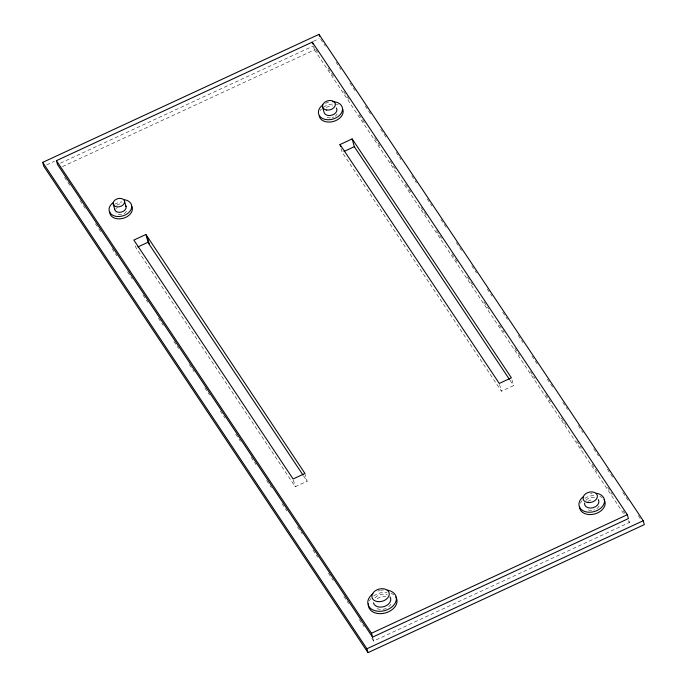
<?xml version="1.0" encoding="UTF-8"?>
<svg xmlns="http://www.w3.org/2000/svg" width="687" height="687" viewBox="0 0 687 687"><rect width="100%" height="100%" fill="white"/><g stroke="black" fill="none" stroke-linecap="round" stroke-linejoin="round"><path stroke-width="0.52" stroke-dasharray="3.44 2.58" d="M46.69 164.906L54.479 161.299M313.272 41.383L319.112 38.678M60.43 163.18L313.384 45.977L318.734 54.007M62.483 166.615L314.457 49.859L313.65 46.948M135.468 245.894L136.009 247.835L295.255 486.731L307.123 481.235L305.243 474.442M341.104 148.426L342.178 152.308L501.424 391.204L513.55 385.587L511.935 379.765M371.839 638.343L373.616 641.023L629.49 522.463L628.948 520.523M320.674 39.125L325.44 46.261M336.149 62.328L340.907 69.464M349.829 82.852L356.373 92.668M365.295 106.056L371.246 114.987M380.761 129.259L386.712 138.19M396.227 152.462L400.993 159.607M411.693 175.674L416.459 182.811M427.168 198.878L431.925 206.014M440.848 219.402L447.392 229.218M456.314 242.605L462.265 251.528M471.78 265.809L476.538 272.954M487.246 289.012L492.012 296.157M502.721 312.216L507.478 319.361M518.187 335.419L522.944 342.564M531.867 355.952L537.818 364.874M547.333 379.155L553.284 388.078M562.799 402.359L567.565 409.495M578.265 425.562L583.031 432.698M593.74 448.766L598.497 455.902M607.42 469.29L613.963 479.105M622.886 492.493L628.837 501.424M638.352 515.697L640.731 519.269M328.24 68.271L334.183 77.193M343.698 91.457L349.64 100.379M359.146 114.643L365.69 124.45M374.604 137.829L381.139 147.636M390.061 161.007L396.004 169.929M405.51 184.193L411.453 193.116M420.968 207.38L426.91 216.293M436.417 230.566L442.368 239.48M451.874 253.752L457.817 262.666M467.332 276.93L473.274 285.852M483.974 301.902L488.723 309.03M499.423 325.088L504.181 332.216M514.881 348.266L519.638 355.402M530.338 371.452L535.087 378.589M545.787 394.639L550.545 401.775M561.245 417.825L566.002 424.952M576.694 441.002L581.451 448.139M592.151 464.189L596.909 471.325M607.609 487.375L612.357 494.511M623.057 510.561L625.436 514.125M314.457 49.859L624.139 514.443M628.296 520.677L629.49 522.463M509.986 380.237L513.55 385.587M303.551 475.876L307.123 481.235M64.535 177.332L70.478 186.254M79.993 200.518L85.935 209.432M95.441 223.704L101.384 232.618M112.084 248.668L116.842 255.804M127.542 271.854L132.299 278.991M142.99 295.041L147.748 302.168M158.448 318.218L163.205 325.355M173.905 341.405L178.654 348.541M189.354 364.591L194.112 371.727M204.812 387.777L209.569 394.905M220.269 410.963L225.018 418.091M235.718 434.141L240.476 441.277M251.176 457.327L255.925 464.464M266.625 480.514L271.382 487.65M282.082 503.7L286.84 510.827M297.54 526.877L302.289 534.014M312.989 550.064L317.746 557.2M328.446 573.25L333.204 580.386M343.895 596.436L348.653 603.564M359.353 619.614L364.11 626.75M499.543 384.411L501.424 391.204M372.809 638.111L373.616 641.023M293.366 479.938L295.255 486.731M374.99 597.827A8.879 6.295 -15.5 0 1 387.167 594.753M320.228 110.641A12.297 8.716 -15.5 0 1 321.301 109.173M323.465 107.198A12.297 8.716 -15.5 0 1 335.385 104.192M336.355 104.364A12.297 8.716 -15.5 0 1 338.167 104.922M337.154 113.939A6.595 4.672 -15.5 0 1 335.196 116.197M333.753 117.039A6.595 4.672 -15.5 0 1 332.139 117.614M330.447 117.872A6.595 4.672 -15.5 0 1 325.191 115.794M585.882 500.368A7.342 5.195 -15.5 0 1 595.947 497.835M590.502 493.481A13.044 9.24 -15.5 0 1 592.185 493.223M580.395 503.27A13.044 9.24 -15.5 0 1 581.983 500.892M584.938 498.341A13.044 9.24 -15.5 0 1 595.32 495.464M599.863 496.383A13.044 9.24 -15.5 0 1 602.301 497.749M599.116 505.993A7.342 5.195 -15.5 0 1 593.525 510.089M591.644 510.381A7.342 5.195 -15.5 0 1 586.792 509.101M587.814 501.519A7.342 5.195 -15.5 0 1 593.104 499.655M369.323 601.005A14.59 10.331 -15.5 0 1 371.092 598.351M373.659 596.015A14.59 10.331 -15.5 0 1 386.918 592.34M391.092 593.31A14.59 10.331 -15.5 0 1 393.814 594.83M390.869 604.148A8.879 6.295 -15.5 0 1 386.97 607.986M386.292 608.33A8.879 6.295 -15.5 0 1 375.961 607.909M377.197 598.729A8.879 6.295 -15.5 0 1 385.811 596.556M116.764 205.284A5.848 4.139 -15.5 0 1 120.972 203.79M126.408 211.175A5.848 4.139 -15.5 0 1 121.213 214.593A5.848 4.139 -15.5 0 1 115.802 212.824M116.378 208.547A5.848 4.139 -15.5 0 1 117.408 207.611M114.66 204.357A11.559 8.184 -15.5 0 1 122.183 201.952M326.359 107.584A6.595 4.672 -15.5 0 1 332.757 105.97M377.953 591.103A14.59 10.331 -15.5 0 1 379.774 590.554M380.701 590.339A14.59 10.331 -15.5 0 1 383.509 589.97M325.501 103.29A12.297 8.716 -15.5 0 1 328.523 102.226"/><path stroke-width="1.03" d="M42.697 162.372L319.008 34.35L643.23 520.746L644.303 524.628L367.992 652.65L43.77 166.254L42.697 162.372L366.918 648.768L367.992 652.65M56.437 160.655L312.302 42.105L627.334 514.7L628.407 518.582L372.543 637.141L57.51 164.536L56.437 160.655L371.469 633.259L372.543 637.141M145.927 234.473L133.853 240.072L293.1 478.968L304.968 473.472L145.927 234.473L148.083 242.236L149.405 244.632L302.958 474.983M340.022 144.545L352.148 138.92L511.394 377.824L499.277 383.44L340.022 144.545L340.563 146.486M137.864 246.968L148.083 242.236M344.041 151.441L354.303 146.683L352.148 138.92M371.469 633.259L627.334 514.7M366.918 648.768L643.23 520.746M354.303 146.683L509.393 379.353M319.008 34.35L319.541 36.291M312.302 42.105L312.843 44.037M322.555 106.906L324.066 112.342A6.595 4.672 -15.5 0 0 332.319 115.03A6.595 4.672 -15.5 0 0 336.364 107.988M147.258 236.869L149.405 244.632M124.553 201.205A5.848 4.139 -15.5 0 1 116.85 206.847A5.848 4.139 -15.5 0 1 115.253 199.848A5.848 4.139 -15.5 0 1 124.553 201.205L126.065 206.641M113.218 204.065L114.72 209.501M342.504 108.615A12.297 8.716 -15.5 0 1 334.071 121.264A12.297 8.716 -15.5 0 1 319.18 116.06M390.027 596.943A8.879 6.295 -15.5 0 1 384.574 606.432A8.879 6.295 -15.5 0 1 373.462 602.8M596.273 493.283A13.044 9.24 -15.5 0 1 602.731 506.036A13.044 9.24 -15.5 0 1 583.357 510.922A13.044 9.24 -15.5 0 1 583.632 496.469M604.053 499.604A13.044 9.24 -15.5 0 1 594.976 513.885A13.044 9.24 -15.5 0 1 579.562 506.585M598.3 499.638A7.342 5.195 -15.5 0 1 592.881 507.753A7.342 5.195 -15.5 0 1 584.56 503.107M395.781 596.909A14.59 10.331 -15.5 0 1 385.012 613.044A14.59 10.331 -15.5 0 1 368.464 603.796M125.635 205.636A5.848 4.139 -15.5 0 1 121.316 212.111A5.848 4.139 -15.5 0 1 114.677 208.401M131.389 205.602A11.559 8.184 -15.5 0 1 123.342 218.251A11.559 8.184 -15.5 0 1 109.688 211.794M124.424 199.737A11.559 8.184 -15.5 0 1 130.144 211.038A11.559 8.184 -15.5 0 1 112.977 215.366A11.559 8.184 -15.5 0 1 113.218 202.562M387.15 590.116A14.59 10.331 -15.5 0 1 394.372 604.38A14.59 10.331 -15.5 0 1 372.715 609.841A14.59 10.331 -15.5 0 1 373.015 593.688M332.714 101.71A12.297 8.716 -15.5 0 1 341.482 112.883A12.297 8.716 -15.5 0 1 323.113 118.748A12.297 8.716 -15.5 0 1 322.821 104.871M377.464 601.597A8.879 6.295 -15.5 0 0 389.168 593.027A8.879 6.295 -15.5 0 0 375.05 590.966A8.879 6.295 -15.5 0 0 377.464 601.597M326.651 110.049A6.595 4.672 -15.5 0 0 335.342 103.677A6.595 4.672 -15.5 0 0 324.857 102.148A6.595 4.672 -15.5 0 0 326.651 110.049M587.66 502.541A7.342 5.195 -15.5 0 0 597.338 495.456A7.342 5.195 -15.5 0 0 585.668 493.755A7.342 5.195 -15.5 0 0 587.66 502.541"/></g></svg>
